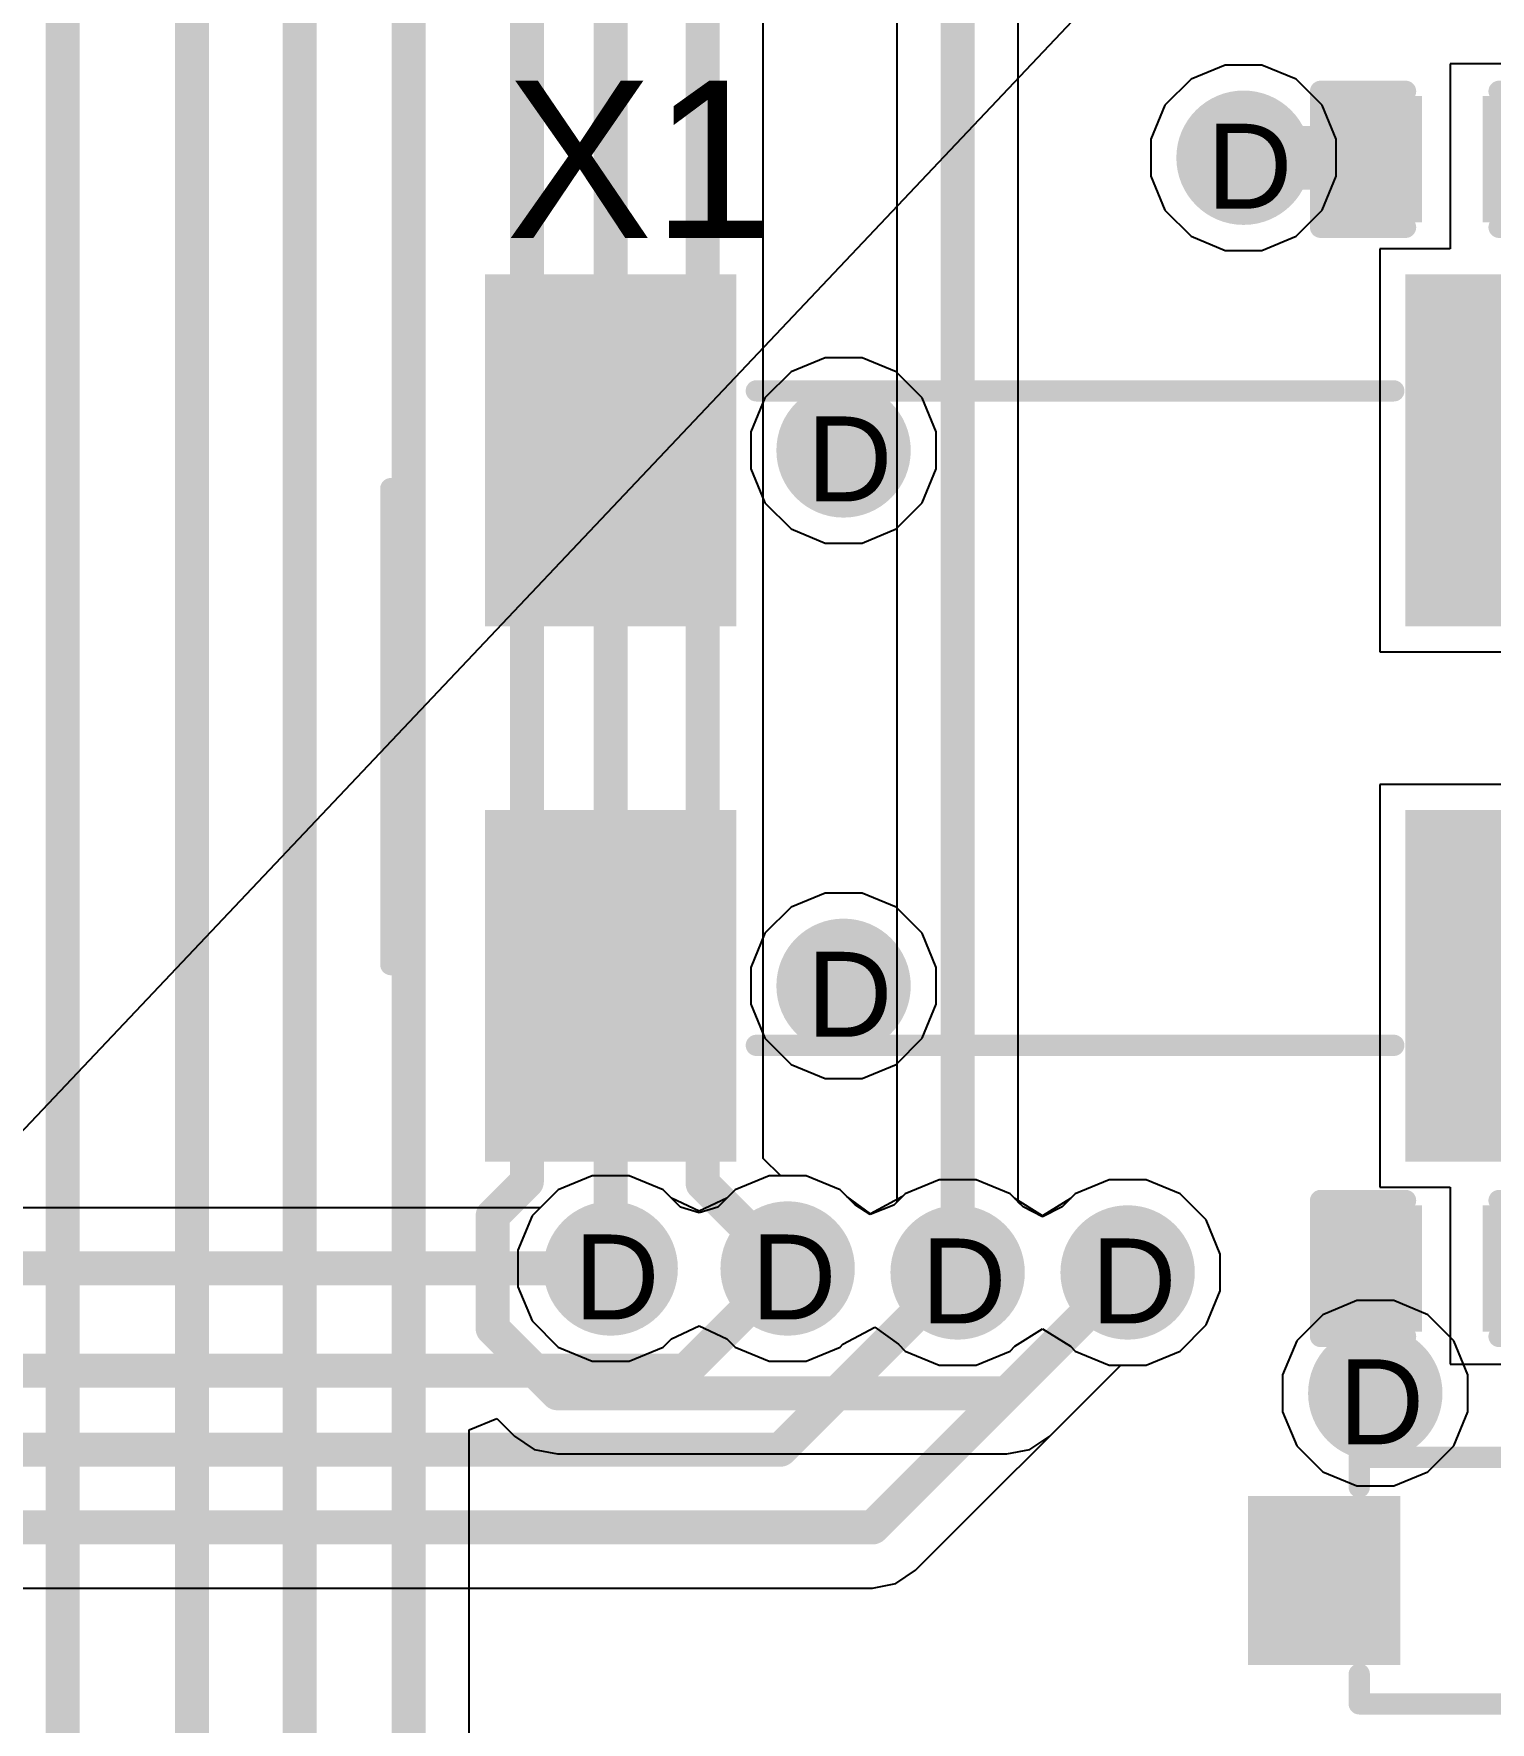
# Model space of a CAD drawing. Header units: inches. Extents: x 0 to 5032, y 0 to 5323.
# Drawn here: x 73.09 to 81.8, y 76.54 to 86.63 of the extents above; entities that cross this region are included whole.
import ezdxf

# ---------------------------------------------------------------- set-up
doc = ezdxf.new("R2010")
doc.units = ezdxf.units.IN
for name, color, linetype in [('Bottom Layer', 5, 'Continuous'), ('Bottom Solder', 6, 'Continuous'), ('Drill Drawing', 1, 'Continuous'), ('Layer 1', 16, 'Continuous'), ('Layer 2', 76, 'Continuous'), ('Top Layer', 1, 'Continuous'), ('Top Overlay', 2, 'Continuous'), ('Top Paste', 8, 'Continuous'), ('Top Solder', 216, 'Continuous'), ('Via Holes', 16, 'Continuous')]:
    doc.layers.add(name, color=color, linetype=linetype)
doc.styles.add('Arial', font='', dxfattribs={"height": 0.2})
doc.styles.get('Arial').set_extended_font_data('Arial')

# ---------------------------------------------------------------- blocks, each defined once
blk = doc.blocks.new('C___0402_347')
at = {"layer": 'Top Layer'}
for points in [[(-0.6985, -0.3175), (-0.6985, 0.3175), (-0.2412999999999999, 0.3175), (-0.2413, -0.3175)], [(0.2412999999999999, -0.3175), (0.2413, 0.3175), (0.6985, 0.3175), (0.6985, -0.3175)]]:
    blk.add_hatch(color=1, dxfattribs=at).paths.add_polyline_path(points)
at = {"layer": 'Top Paste'}
for points in [[(-0.6985, -0.3175), (-0.6985, 0.3175), (-0.2412999999999999, 0.3175), (-0.2413, -0.3175)], [(0.2412999999999999, -0.3175), (0.2413, 0.3175), (0.6985, 0.3175), (0.6985, -0.3175)]]:
    blk.add_hatch(color=8, dxfattribs=at).paths.add_polyline_path(points)
at = {"layer": 'Top Solder'}
for points in [[(-0.7584998799999999, -0.37749988), (-0.7584998799999999, 0.37749988), (-0.18130012, 0.37749988), (-0.18130012, -0.37749988)], [(0.18130012, -0.37749988), (0.18130012, 0.37749988), (0.7584998799999999, 0.37749988), (0.7584998799999999, -0.37749988)]]:
    blk.add_hatch(color=216, dxfattribs=at).paths.add_polyline_path(points)
at = {"layer": 'Top Overlay'}
for points in [[(-0.7874, -0.4064, 0.127, 0.127, 0), (-0.7874, 0.4064, 0.127, 0.127, 0)], [(-0.7874, 0.4064, 0.127, 0.127, 0), (-0.2794, 0.4064, 0.127, 0.127, 0)], [(0.2794, 0.4064, 0.127, 0.127, 0), (0.7874, 0.4064, 0.127, 0.127, 0)], [(0.7874, -0.4064, 0.127, 0.127, 0), (0.7874, 0.4064, 0.127, 0.127, 0)], [(-0.7874, -0.4064, 0.127, 0.127, 0), (-0.2794, -0.4064, 0.127, 0.127, 0)], [(0.2794, -0.4064, 0.127, 0.127, 0), (0.7874, -0.4064, 0.127, 0.127, 0)]]:
    blk.add_lwpolyline(points, format="xyseb", dxfattribs=at)
for points in [[(-0.8191499999999999, 0.4064, 0.0635, 0.0635, 1), (-0.7556499999999999, 0.4064, 0.0635, 0.0635, 1)], [(-0.8191499999999999, 0.4064, 0.0635, 0.0635, 1), (-0.7556499999999999, 0.4064, 0.0635, 0.0635, 1)], [(-0.31115, 0.4064, 0.0635, 0.0635, 1), (-0.24765, 0.4064, 0.0635, 0.0635, 1)], [(0.24765, 0.4064, 0.0635, 0.0635, 1), (0.31115, 0.4064, 0.0635, 0.0635, 1)], [(0.7556499999999999, 0.4064, 0.0635, 0.0635, 1), (0.8191499999999999, 0.4064, 0.0635, 0.0635, 1)], [(0.7556499999999999, 0.4064, 0.0635, 0.0635, 1), (0.8191499999999999, 0.4064, 0.0635, 0.0635, 1)], [(-0.8191499999999999, -0.4064, 0.0635, 0.0635, 1), (-0.7556499999999999, -0.4064, 0.0635, 0.0635, 1)], [(-0.8191499999999999, -0.4064, 0.0635, 0.0635, 1), (-0.7556499999999999, -0.4064, 0.0635, 0.0635, 1)], [(-0.31115, -0.4064, 0.0635, 0.0635, 1), (-0.24765, -0.4064, 0.0635, 0.0635, 1)], [(0.24765, -0.4064, 0.0635, 0.0635, 1), (0.31115, -0.4064, 0.0635, 0.0635, 1)], [(0.7556499999999999, -0.4064, 0.0635, 0.0635, 1), (0.8191499999999999, -0.4064, 0.0635, 0.0635, 1)], [(0.7556499999999999, -0.4064, 0.0635, 0.0635, 1), (0.8191499999999999, -0.4064, 0.0635, 0.0635, 1)]]:
    blk.add_lwpolyline(points, format="xyseb", close=True, dxfattribs=at)
blk = doc.blocks.new('C___0402_348')
at = {"layer": 'Top Layer'}
for points in [[(-0.6985, -0.3175), (-0.6985, 0.3175), (-0.2412999999999999, 0.3175), (-0.2413, -0.3175)], [(0.2412999999999999, -0.3175), (0.2413, 0.3175), (0.6985, 0.3175), (0.6985, -0.3175)]]:
    blk.add_hatch(color=1, dxfattribs=at).paths.add_polyline_path(points)
at = {"layer": 'Top Paste'}
for points in [[(-0.6985, -0.3175), (-0.6985, 0.3175), (-0.2412999999999999, 0.3175), (-0.2413, -0.3175)], [(0.2412999999999999, -0.3175), (0.2413, 0.3175), (0.6985, 0.3175), (0.6985, -0.3175)]]:
    blk.add_hatch(color=8, dxfattribs=at).paths.add_polyline_path(points)
at = {"layer": 'Top Solder'}
for points in [[(-0.7584998799999999, -0.37749988), (-0.7584998799999999, 0.37749988), (-0.18130012, 0.37749988), (-0.18130012, -0.37749988)], [(0.18130012, -0.37749988), (0.18130012, 0.37749988), (0.7584998799999999, 0.37749988), (0.7584998799999999, -0.37749988)]]:
    blk.add_hatch(color=216, dxfattribs=at).paths.add_polyline_path(points)
at = {"layer": 'Top Overlay'}
for points in [[(-0.7874, 0.4064, 0.127, 0.127, 0), (-0.7874, -0.4064, 0.127, 0.127, 0)], [(-0.2794, 0.4064, 0.127, 0.127, 0), (-0.7874, 0.4064, 0.127, 0.127, 0)], [(0.7874, 0.4064, 0.127, 0.127, 0), (0.2794, 0.4064, 0.127, 0.127, 0)], [(0.7874, 0.4064, 0.127, 0.127, 0), (0.7874, -0.4064, 0.127, 0.127, 0)], [(-0.2794, -0.4064, 0.127, 0.127, 0), (-0.7874, -0.4064, 0.127, 0.127, 0)], [(0.7874, -0.4064, 0.127, 0.127, 0), (0.2794, -0.4064, 0.127, 0.127, 0)]]:
    blk.add_lwpolyline(points, format="xyseb", dxfattribs=at)
for points in [[(-0.8191499999999999, 0.4064, 0.0635, 0.0635, 1), (-0.7556499999999999, 0.4064, 0.0635, 0.0635, 1)], [(-0.8191499999999999, 0.4064, 0.0635, 0.0635, 1), (-0.7556499999999999, 0.4064, 0.0635, 0.0635, 1)], [(-0.31115, 0.4064, 0.0635, 0.0635, 1), (-0.24765, 0.4064, 0.0635, 0.0635, 1)], [(0.24765, 0.4064, 0.0635, 0.0635, 1), (0.31115, 0.4064, 0.0635, 0.0635, 1)], [(0.7556499999999999, 0.4064, 0.0635, 0.0635, 1), (0.8191499999999999, 0.4064, 0.0635, 0.0635, 1)], [(0.7556499999999999, 0.4064, 0.0635, 0.0635, 1), (0.8191499999999999, 0.4064, 0.0635, 0.0635, 1)], [(-0.8191499999999999, -0.4064, 0.0635, 0.0635, 1), (-0.7556499999999999, -0.4064, 0.0635, 0.0635, 1)], [(-0.8191499999999999, -0.4064, 0.0635, 0.0635, 1), (-0.7556499999999999, -0.4064, 0.0635, 0.0635, 1)], [(-0.31115, -0.4064, 0.0635, 0.0635, 1), (-0.24765, -0.4064, 0.0635, 0.0635, 1)], [(0.24765, -0.4064, 0.0635, 0.0635, 1), (0.31115, -0.4064, 0.0635, 0.0635, 1)], [(0.7556499999999999, -0.4064, 0.0635, 0.0635, 1), (0.8191499999999999, -0.4064, 0.0635, 0.0635, 1)], [(0.7556499999999999, -0.4064, 0.0635, 0.0635, 1), (0.8191499999999999, -0.4064, 0.0635, 0.0635, 1)]]:
    blk.add_lwpolyline(points, format="xyseb", close=True, dxfattribs=at)
blk = doc.blocks.new('MC_306_351')
at = {"layer": 'Top Layer'}
for points in [[(-3.39999955, 2.54999871), (-2.09999961, 2.54999871), (-2.09999961, 0.64999997), (-3.39999955, 0.64999997)], [(2.09999961, 2.54999871), (3.39999955, 2.54999871), (3.39999955, 0.64999997), (2.09999961, 0.64999997)], [(-3.39999955, -0.64999997), (-2.09999961, -0.64999997), (-2.09999961, -2.54999871), (-3.39999955, -2.54999871)], [(2.09999961, -0.64999997), (3.39999955, -0.64999997), (3.39999955, -2.54999871), (2.09999961, -2.54999871)]]:
    blk.add_hatch(color=1, dxfattribs=at).paths.add_polyline_path(points)
at = {"layer": 'Top Paste'}
for points in [[(-3.39999955, 2.54999871), (-2.09999961, 2.54999871), (-2.09999961, 0.64999997), (-3.39999955, 0.64999997)], [(2.09999961, 2.54999871), (3.39999955, 2.54999871), (3.39999955, 0.64999997), (2.09999961, 0.64999997)], [(-3.39999955, -0.64999997), (-2.09999961, -0.64999997), (-2.09999961, -2.54999871), (-3.39999955, -2.54999871)], [(2.09999961, -0.64999997), (3.39999955, -0.64999997), (3.39999955, -2.54999871), (2.09999961, -2.54999871)]]:
    blk.add_hatch(color=8, dxfattribs=at).paths.add_polyline_path(points)
at = {"layer": 'Top Solder'}
for points in [[(-3.501599549999999, 2.65159871), (-1.99839961, 2.65159871), (-1.99839961, 0.54839997), (-3.501599549999999, 0.54839997)], [(1.99839961, 2.65159871), (3.501599549999999, 2.65159871), (3.501599549999999, 0.54839997), (1.99839961, 0.54839997)], [(-3.501599549999999, -0.54839997), (-1.99839961, -0.54839997), (-1.99839961, -2.65159871), (-3.501599549999999, -2.65159871)], [(1.99839961, -0.54839997), (3.501599549999999, -0.54839997), (3.501599549999999, -2.65159871), (1.99839961, -2.65159871)]]:
    blk.add_hatch(color=216, dxfattribs=at).paths.add_polyline_path(points)
at = {"layer": 'Top Overlay'}
for points in [[(1.8796, 1.9558, 0.127, 0.127, 0), (-1.9304, 1.9558, 0.127, 0.127, 0)], [(-4.064, 1.4732, 0.127, 0.127, 0), (-4.064, -1.3716, 0.127, 0.127, 0)], [(4.064, 1.4732, 0.127, 0.127, 0), (4.064, -1.3716, 0.127, 0.127, 0)], [(-3.759199999999999, -1.7018, 0.254, 0.254, 0), (-3.759199999999999, -1.9558, 0.254, 0.254, 0)], [(-3.6322, -1.8288, 0.254, 0.254, 0), (-3.759199999999999, -1.7018, 0.254, 0.254, 0)], [(-3.6322, -1.8288, 0.254, 0.254, 0), (-3.759199999999999, -1.9558, 0.254, 0.254, 0)], [(1.8796, -1.9558, 0.127, 0.127, 0), (-1.9304, -1.9558, 0.127, 0.127, 0)]]:
    blk.add_lwpolyline(points, format="xyseb", dxfattribs=at)
for points in [[(-1.96215, 1.9558, 0.0635, 0.0635, 1), (-1.89865, 1.9558, 0.0635, 0.0635, 1)], [(1.84785, 1.9558, 0.0635, 0.0635, 1), (1.91135, 1.9558, 0.0635, 0.0635, 1)], [(-4.09575, 1.4732, 0.0635, 0.0635, 1), (-4.032249999999999, 1.4732, 0.0635, 0.0635, 1)], [(4.032249999999999, 1.4732, 0.0635, 0.0635, 1), (4.09575, 1.4732, 0.0635, 0.0635, 1)], [(-4.09575, -1.3716, 0.0635, 0.0635, 1), (-4.032249999999999, -1.3716, 0.0635, 0.0635, 1)], [(4.032249999999999, -1.3716, 0.0635, 0.0635, 1), (4.09575, -1.3716, 0.0635, 0.0635, 1)], [(-3.8227, -1.7018, 0.127, 0.127, 1), (-3.6957, -1.7018, 0.127, 0.127, 1)], [(-3.8227, -1.7018, 0.127, 0.127, 1), (-3.6957, -1.7018, 0.127, 0.127, 1)], [(-3.6957, -1.8288, 0.127, 0.127, 1), (-3.5687, -1.8288, 0.127, 0.127, 1)], [(-3.6957, -1.8288, 0.127, 0.127, 1), (-3.5687, -1.8288, 0.127, 0.127, 1)], [(-3.8227, -1.9558, 0.127, 0.127, 1), (-3.6957, -1.9558, 0.127, 0.127, 1)], [(-3.8227, -1.9558, 0.127, 0.127, 1), (-3.6957, -1.9558, 0.127, 0.127, 1)], [(-1.96215, -1.9558, 0.0635, 0.0635, 1), (-1.89865, -1.9558, 0.0635, 0.0635, 1)], [(1.84785, -1.9558, 0.0635, 0.0635, 1), (1.91135, -1.9558, 0.0635, 0.0635, 1)]]:
    blk.add_lwpolyline(points, format="xyseb", close=True, dxfattribs=at)
blk = doc.blocks.new('SOD_323_356')
at = {"layer": 'Top Layer'}
for points in [[(-0.74999977, -0.4500003699999999), (-1.55000071, -0.4500003700000001), (-1.55000071, 0.4500003699999999), (-0.74999977, 0.4500003700000001)], [(1.55000071, -0.4500003699999999), (0.74999977, -0.4500003700000001), (0.74999977, 0.4500003699999999), (1.55000071, 0.4500003700000001)]]:
    blk.add_hatch(color=1, dxfattribs=at).paths.add_polyline_path(points)
at = {"layer": 'Top Overlay'}
for points in [[(-2.00659238, 0.4829175), (-0.91439238, 0.4829175), (-0.91439238, 0.7877175), (-2.00659238, 0.7877175)], [(-2.00659238, -0.5076824999999999), (-1.57479238, -0.5076824999999999), (-1.57479238, 0.5083175), (-2.00659238, 0.5083175)], [(-2.00659238, -0.7870825), (-0.91439238, -0.7870825), (-0.91439238, -0.4822825), (-2.00659238, -0.4822825)]]:
    blk.add_hatch(color=2, dxfattribs=at).paths.add_polyline_path(points)
at = {"layer": 'Top Paste'}
for points in [[(-0.74999977, -0.4500003699999999), (-1.55000071, -0.4500003700000001), (-1.55000071, 0.4500003699999999), (-0.74999977, 0.4500003700000001)], [(1.55000071, -0.4500003699999999), (0.74999977, -0.4500003700000001), (0.74999977, 0.4500003699999999), (1.55000071, 0.4500003700000001)]]:
    blk.add_hatch(color=8, dxfattribs=at).paths.add_polyline_path(points)
at = {"layer": 'Top Solder'}
for points in [[(-0.69499861, -0.5050015299999998), (-1.60500187, -0.50500153), (-1.60500187, 0.5050015299999998), (-0.69499861, 0.50500153)], [(1.60500187, -0.5050015299999998), (0.69499861, -0.50500153), (0.69499861, 0.5050015299999998), (1.60500187, 0.50500153)]]:
    blk.add_hatch(color=216, dxfattribs=at).paths.add_polyline_path(points)
at = {"layer": 'Top Overlay'}
for points in [[(0.9397999999999999, 0.7366, 0.127, 0.127, 0), (-0.9143999999999999, 0.7366, 0.127, 0.127, 0)], [(0.9397999999999999, 0.7366, 0.127, 0.127, 0), (0.9397999999999999, 0.5588, 0.127, 0.127, 0)], [(0.9397999999999999, -0.5588, 0.127, 0.127, 0), (0.9397999999999999, -0.7366, 0.127, 0.127, 0)], [(0.9397999999999999, -0.7366, 0.127, 0.127, 0), (-0.9143999999999999, -0.7366, 0.127, 0.127, 0)]]:
    blk.add_lwpolyline(points, format="xyseb", dxfattribs=at)
for points in [[(-0.9461499999999999, 0.7366, 0.0635, 0.0635, 1), (-0.88265, 0.7366, 0.0635, 0.0635, 1)], [(0.9080499999999999, 0.7366, 0.0635, 0.0635, 1), (0.9715499999999999, 0.7366, 0.0635, 0.0635, 1)], [(0.9080499999999999, 0.7366, 0.0635, 0.0635, 1), (0.9715499999999999, 0.7366, 0.0635, 0.0635, 1)], [(0.9080499999999999, 0.5588, 0.0635, 0.0635, 1), (0.9715499999999999, 0.5588, 0.0635, 0.0635, 1)], [(0.9080499999999999, -0.5588, 0.0635, 0.0635, 1), (0.9715499999999999, -0.5588, 0.0635, 0.0635, 1)], [(-0.9461499999999999, -0.7366, 0.0635, 0.0635, 1), (-0.88265, -0.7366, 0.0635, 0.0635, 1)], [(0.9080499999999999, -0.7366, 0.0635, 0.0635, 1), (0.9715499999999999, -0.7366, 0.0635, 0.0635, 1)], [(0.9080499999999999, -0.7366, 0.0635, 0.0635, 1), (0.9715499999999999, -0.7366, 0.0635, 0.0635, 1)]]:
    blk.add_lwpolyline(points, format="xyseb", close=True, dxfattribs=at)

msp = doc.modelspace()

# ---------------------------------------------------------------- hatches: boundary and pattern name
at = {"layer": 'Bottom Layer'}
h = msp.add_hatch(color=5, dxfattribs=at)
edge = h.paths.add_edge_path()
edge.add_arc((80.32176468, 85.88799434), 0.2999994, 0, 360)
h = msp.add_hatch(color=5, dxfattribs=at)
edge = h.paths.add_edge_path()
edge.add_arc((77.93138338, 84.13859474), 0.2999994, 0, 360)
h = msp.add_hatch(color=5, dxfattribs=at)
edge = h.paths.add_edge_path()
edge.add_arc((77.93138338, 80.93859606), 0.2999994, 0, 360)
h = msp.add_hatch(color=5, dxfattribs=at)
edge = h.paths.add_edge_path()
edge.add_arc((76.53947862, 79.24909474), 0.2999994, 0, 360)
h = msp.add_hatch(color=5, dxfattribs=at)
edge = h.paths.add_edge_path()
edge.add_arc((77.59702539999999, 79.24909474), 0.2999994, 0, 360)
h = msp.add_hatch(color=5, dxfattribs=at)
edge = h.paths.add_edge_path()
edge.add_arc((78.6130254, 79.22542447999999), 0.2999994, 0, 360)
h = msp.add_hatch(color=5, dxfattribs=at)
edge = h.paths.add_edge_path()
edge.add_arc((79.62902539999999, 79.22542447999999), 0.2999994, 0, 360)
h = msp.add_hatch(color=5, dxfattribs=at)
edge = h.paths.add_edge_path()
edge.add_arc((81.10916467999999, 78.50318309999999), 0.2999994, 0, 360)
at = {"layer": 'Bottom Solder'}
h = msp.add_hatch(color=6, dxfattribs=at)
edge = h.paths.add_edge_path()
edge.add_arc((80.32176468, 85.88799434), 0.4015993999999999, 0, 360)
h = msp.add_hatch(color=6, dxfattribs=at)
edge = h.paths.add_edge_path()
edge.add_arc((77.93138338, 84.13859474), 0.4015993999999999, 0, 360)
h = msp.add_hatch(color=6, dxfattribs=at)
edge = h.paths.add_edge_path()
edge.add_arc((77.93138338, 80.93859606), 0.4015993999999999, 0, 360)
h = msp.add_hatch(color=6, dxfattribs=at)
edge = h.paths.add_edge_path()
edge.add_arc((76.53947862, 79.24909474), 0.4015993999999999, 0, 360)
h = msp.add_hatch(color=6, dxfattribs=at)
edge = h.paths.add_edge_path()
edge.add_arc((77.59702539999999, 79.24909474), 0.4015993999999999, 0, 360)
h = msp.add_hatch(color=6, dxfattribs=at)
edge = h.paths.add_edge_path()
edge.add_arc((78.6130254, 79.22542447999999), 0.4015993999999999, 0, 360)
h = msp.add_hatch(color=6, dxfattribs=at)
edge = h.paths.add_edge_path()
edge.add_arc((79.62902539999999, 79.22542447999999), 0.4015993999999999, 0, 360)
h = msp.add_hatch(color=6, dxfattribs=at)
edge = h.paths.add_edge_path()
edge.add_arc((81.10916467999999, 78.50318309999999), 0.4015993999999999, 0, 360)
at = {"layer": 'Layer 1'}
h = msp.add_hatch(color=16, dxfattribs=at)
edge = h.paths.add_edge_path()
edge.add_arc((80.32176468, 85.88799434), 0.2999994, 0, 360)
h = msp.add_hatch(color=16, dxfattribs=at)
edge = h.paths.add_edge_path()
edge.add_arc((77.93138338, 84.13859474), 0.2999994, 0, 360)
h = msp.add_hatch(color=16, dxfattribs=at)
edge = h.paths.add_edge_path()
edge.add_arc((77.93138338, 80.93859606), 0.2999994, 0, 360)
h = msp.add_hatch(color=16, dxfattribs=at)
edge = h.paths.add_edge_path()
edge.add_arc((76.53947862, 79.24909474), 0.2999994, 0, 360)
h = msp.add_hatch(color=16, dxfattribs=at)
edge = h.paths.add_edge_path()
edge.add_arc((77.59702539999999, 79.24909474), 0.2999994, 0, 360)
h = msp.add_hatch(color=16, dxfattribs=at)
edge = h.paths.add_edge_path()
edge.add_arc((78.6130254, 79.22542447999999), 0.2999994, 0, 360)
h = msp.add_hatch(color=16, dxfattribs=at)
edge = h.paths.add_edge_path()
edge.add_arc((79.62902539999999, 79.22542447999999), 0.2999994, 0, 360)
h = msp.add_hatch(color=16, dxfattribs=at)
edge = h.paths.add_edge_path()
edge.add_arc((81.10916467999999, 78.50318309999999), 0.2999994, 0, 360)
at = {"layer": 'Layer 2'}
h = msp.add_hatch(color=76, dxfattribs=at)
edge = h.paths.add_edge_path()
edge.add_arc((80.32176468, 85.88799434), 0.2999994, 0, 360)
h = msp.add_hatch(color=76, dxfattribs=at)
edge = h.paths.add_edge_path()
edge.add_arc((77.93138338, 84.13859474), 0.2999994, 0, 360)
h = msp.add_hatch(color=76, dxfattribs=at)
edge = h.paths.add_edge_path()
edge.add_arc((77.93138338, 80.93859606), 0.2999994, 0, 360)
h = msp.add_hatch(color=76, dxfattribs=at)
edge = h.paths.add_edge_path()
edge.add_arc((76.53947862, 79.24909474), 0.2999994, 0, 360)
h = msp.add_hatch(color=76, dxfattribs=at)
edge = h.paths.add_edge_path()
edge.add_arc((77.59702539999999, 79.24909474), 0.2999994, 0, 360)
h = msp.add_hatch(color=76, dxfattribs=at)
edge = h.paths.add_edge_path()
edge.add_arc((78.6130254, 79.22542447999999), 0.2999994, 0, 360)
h = msp.add_hatch(color=76, dxfattribs=at)
edge = h.paths.add_edge_path()
edge.add_arc((79.62902539999999, 79.22542447999999), 0.2999994, 0, 360)
h = msp.add_hatch(color=76, dxfattribs=at)
edge = h.paths.add_edge_path()
edge.add_arc((81.10916467999999, 78.50318309999999), 0.2999994, 0, 360)
at = {"layer": 'Top Layer'}
h = msp.add_hatch(color=1, dxfattribs=at)
edge = h.paths.add_edge_path()
edge.add_arc((80.32176468, 85.88799434), 0.2999994, 0, 360)
h = msp.add_hatch(color=1, dxfattribs=at)
edge = h.paths.add_edge_path()
edge.add_arc((77.93138338, 84.13859474), 0.2999994, 0, 360)
h = msp.add_hatch(color=1, dxfattribs=at)
edge = h.paths.add_edge_path()
edge.add_arc((77.93138338, 80.93859606), 0.2999994, 0, 360)
h = msp.add_hatch(color=1, dxfattribs=at)
edge = h.paths.add_edge_path()
edge.add_arc((76.53947862, 79.24909474), 0.2999994, 0, 360)
h = msp.add_hatch(color=1, dxfattribs=at)
edge = h.paths.add_edge_path()
edge.add_arc((77.59702539999999, 79.24909474), 0.2999994, 0, 360)
h = msp.add_hatch(color=1, dxfattribs=at)
edge = h.paths.add_edge_path()
edge.add_arc((78.6130254, 79.22542447999999), 0.2999994, 0, 360)
h = msp.add_hatch(color=1, dxfattribs=at)
edge = h.paths.add_edge_path()
edge.add_arc((79.62902539999999, 79.22542447999999), 0.2999994, 0, 360)
h = msp.add_hatch(color=1, dxfattribs=at)
edge = h.paths.add_edge_path()
edge.add_arc((81.10916467999999, 78.50318309999999), 0.2999994, 0, 360)
at = {"layer": 'Top Solder'}
h = msp.add_hatch(color=216, dxfattribs=at)
edge = h.paths.add_edge_path()
edge.add_arc((80.32176468, 85.88799434), 0.4015993999999999, 0, 360)
h = msp.add_hatch(color=216, dxfattribs=at)
edge = h.paths.add_edge_path()
edge.add_arc((77.93138338, 84.13859474), 0.4015993999999999, 0, 360)
h = msp.add_hatch(color=216, dxfattribs=at)
edge = h.paths.add_edge_path()
edge.add_arc((77.93138338, 80.93859606), 0.4015993999999999, 0, 360)
h = msp.add_hatch(color=216, dxfattribs=at)
edge = h.paths.add_edge_path()
edge.add_arc((76.53947862, 79.24909474), 0.4015993999999999, 0, 360)
h = msp.add_hatch(color=216, dxfattribs=at)
edge = h.paths.add_edge_path()
edge.add_arc((77.59702539999999, 79.24909474), 0.4015993999999999, 0, 360)
h = msp.add_hatch(color=216, dxfattribs=at)
edge = h.paths.add_edge_path()
edge.add_arc((78.6130254, 79.22542447999999), 0.4015993999999999, 0, 360)
h = msp.add_hatch(color=216, dxfattribs=at)
edge = h.paths.add_edge_path()
edge.add_arc((79.62902539999999, 79.22542447999999), 0.4015993999999999, 0, 360)
h = msp.add_hatch(color=216, dxfattribs=at)
edge = h.paths.add_edge_path()
edge.add_arc((81.10916467999999, 78.50318309999999), 0.4015993999999999, 0, 360)
at = {"layer": 'Via Holes'}
h = msp.add_hatch(color=7, dxfattribs=at)
edge = h.paths.add_edge_path()
edge.add_arc((80.32176468, 85.88799434), 0.1499997, 0, 360)
h = msp.add_hatch(color=7, dxfattribs=at)
edge = h.paths.add_edge_path()
edge.add_arc((77.93138338, 84.13859474), 0.1499997, 0, 360)
h = msp.add_hatch(color=7, dxfattribs=at)
edge = h.paths.add_edge_path()
edge.add_arc((77.93138338, 80.93859606), 0.1499997, 0, 360)
h = msp.add_hatch(color=7, dxfattribs=at)
edge = h.paths.add_edge_path()
edge.add_arc((76.53947862, 79.24909474), 0.1499997, 0, 360)
h = msp.add_hatch(color=7, dxfattribs=at)
edge = h.paths.add_edge_path()
edge.add_arc((77.59702539999999, 79.24909474), 0.1499997, 0, 360)
h = msp.add_hatch(color=7, dxfattribs=at)
edge = h.paths.add_edge_path()
edge.add_arc((78.6130254, 79.22542447999999), 0.1499997, 0, 360)
h = msp.add_hatch(color=7, dxfattribs=at)
edge = h.paths.add_edge_path()
edge.add_arc((79.62902539999999, 79.22542447999999), 0.1499997, 0, 360)
h = msp.add_hatch(color=7, dxfattribs=at)
edge = h.paths.add_edge_path()
edge.add_arc((81.10916467999999, 78.50318309999999), 0.1499997, 0, 360)

# ---------------------------------------------------------------- linework, layer by layer
at = {"layer": 'Bottom Layer'}
for p, q in [((77.45159262, 79.90727731999999), (77.45159262, 92.34177874)), ((78.25045818, 91.42407166), (78.25045818, 79.64633042)), ((78.97559262, 79.64633042), (78.97559262, 91.27390178)), ((77.55577579999999, 79.80309414), (77.45159262, 79.90727731999999)), ((77.7072233, 79.80309414), (77.55577579999999, 79.80309414)), ((77.91083986, 79.71875344), (77.7072233, 79.80309414)), ((79.5188275, 79.77942388), (79.31521093999999, 79.69508318)), ((79.7392233, 79.77942388), (79.5188275, 79.77942388)), ((79.94283985999999, 79.69508318), (79.7392233, 79.77942388)), ((78.00070506, 79.62888824), (77.91083986, 79.71875344)), ((78.0906744, 79.57235292), (78.00070506, 79.62888824)), ((78.23216002, 79.62803226), (78.0906744, 79.57235292)), ((78.25045818, 79.64633042), (78.23216002, 79.62803226)), ((79.0048712, 79.61705184), (78.97559262, 79.64633042)), ((79.31521093999999, 79.69508318), (79.23717959999999, 79.61705184)), ((80.0986841, 79.53923893999999), (79.94283985999999, 79.69508318)), ((79.1210254, 79.55855056), (79.0048712, 79.61705184)), ((79.23717959999999, 79.61705184), (79.1210254, 79.55855056)), ((80.1830248, 79.33562238), (80.0986841, 79.53923893999999)), ((80.1830248, 79.11522658), (80.1830248, 79.33562238)), ((80.0986841, 78.91161002), (80.1830248, 79.11522658)), ((79.94283985999999, 78.75576577999999), (80.0986841, 78.91161002)), ((79.7392233, 78.67142507999999), (79.94283985999999, 78.75576577999999)), ((79.16315891999999, 78.24680819999999), (79.58777325999999, 78.67142507999999)), ((79.58777325999999, 78.67142507999999), (79.7392233, 78.67142507999999)), ((75.69434442, 78.28529936), (75.85861129999999, 78.35334087999999)), ((75.85861129999999, 78.35334087999999), (75.96513636, 78.24681582)), ((75.69434442, 71.7100293), (75.69434442, 78.28529936)), ((75.96513636, 78.24681582), (75.96514144, 78.24680819999999)), ((75.96514144, 78.24680819999999), (76.08276884, 78.16821551999999)), ((79.04553152, 78.16821551999999), (79.16315891999999, 78.24680819999999)), ((76.08276884, 78.16821551999999), (76.22151634, 78.14061334)), ((76.22151634, 78.14061334), (76.22152904, 78.14061588)), ((76.22152904, 78.14061588), (78.90677131999999, 78.14061588)), ((78.90677131999999, 78.14061588), (78.90678401999999, 78.14061334)), ((78.90678401999999, 78.14061334), (79.04553152, 78.16821551999999))]:
    msp.add_line(p, q, dxfattribs=at)
for points in [[(73.26503, 70.74993216, 0.2032, 0.2032, 0), (73.26503, 94.23229312, 0.2032, 0.2032, 0)], [(76.03862871999999, 79.76878128, 0.2032, 0.2032, 0), (76.03862871999999, 93.32250576, 0.2032, 0.2032, 0)], [(76.53947862, 79.24909474, 0.2032, 0.2032, 0), (76.53947862, 92.89987769999999, 0.2032, 0.2032, 0)], [(77.0890254, 79.75709474, 0.2032, 0.2032, 0), (77.0890254, 92.49196131999999, 0.2032, 0.2032, 0)], [(78.6130254, 79.22542447999999, 0.2032, 0.2032, 0), (78.6130254, 91.42408436, 0.2032, 0.2032, 0)], [(74.68121208, 71.39545792, 0.2032, 0.2032, 0), (74.68121208, 88.02658544, 0.2032, 0.2032, 0)], [(75.33177719999999, 71.55984672, 0.2032, 0.2032, 0), (75.33177719999999, 88.0457472, 0.2032, 0.2032, 0)], [(74.03637719999999, 71.13546352, 0.2032, 0.2032, 0), (74.03637719999999, 87.3853472, 0.2032, 0.2032, 0)], [(75.8338844, 79.56403696, 0.2032, 0.2032, 0), (76.03862871999999, 79.76878128, 0.2032, 0.2032, 0)], [(77.0890254, 79.75709474, 0.2032, 0.2032, 0), (77.59702539999999, 79.24909474, 0.2032, 0.2032, 0)], [(75.8338844, 78.89081503999999, 0.2032, 0.2032, 0), (75.8338844, 79.56403696, 0.2032, 0.2032, 0)], [(78.90678401999999, 78.50318309999999, 0.2032, 0.2032, 0), (79.62902539999999, 79.22542447999999, 0.2032, 0.2032, 0)], [(75.8338844, 78.89081503999999, 0.2032, 0.2032, 0), (76.22151634, 78.50318309999999, 0.2032, 0.2032, 0)], [(76.22151634, 78.50318309999999, 0.2032, 0.2032, 0), (78.90678401999999, 78.50318309999999, 0.2032, 0.2032, 0)]]:
    msp.add_lwpolyline(points, format="xyseb", dxfattribs=at)
for points in [[(75.98782872, 79.76878128, 0.1016, 0.1016, 1), (76.08942871999999, 79.76878128, 0.1016, 0.1016, 1)], [(75.98782872, 79.76878128, 0.1016, 0.1016, 1), (76.08942871999999, 79.76878128, 0.1016, 0.1016, 1)], [(77.0382254, 79.75709474, 0.1016, 0.1016, 1), (77.13982539999999, 79.75709474, 0.1016, 0.1016, 1)], [(77.0382254, 79.75709474, 0.1016, 0.1016, 1), (77.13982539999999, 79.75709474, 0.1016, 0.1016, 1)], [(75.78308439999999, 79.56403696, 0.1016, 0.1016, 1), (75.8846844, 79.56403696, 0.1016, 0.1016, 1)], [(75.78308439999999, 79.56403696, 0.1016, 0.1016, 1), (75.8846844, 79.56403696, 0.1016, 0.1016, 1)], [(76.48867862, 79.24909474, 0.1016, 0.1016, 1), (76.59027861999999, 79.24909474, 0.1016, 0.1016, 1)], [(77.5462254, 79.24909474, 0.1016, 0.1016, 1), (77.6478254, 79.24909474, 0.1016, 0.1016, 1)], [(78.5622254, 79.22542447999999, 0.1016, 0.1016, 1), (78.6638254, 79.22542447999999, 0.1016, 0.1016, 1)], [(79.5782254, 79.22542447999999, 0.1016, 0.1016, 1), (79.6798254, 79.22542447999999, 0.1016, 0.1016, 1)], [(75.78308439999999, 78.89081503999999, 0.1016, 0.1016, 1), (75.8846844, 78.89081503999999, 0.1016, 0.1016, 1)], [(75.78308439999999, 78.89081503999999, 0.1016, 0.1016, 1), (75.8846844, 78.89081503999999, 0.1016, 0.1016, 1)], [(76.17071634, 78.50318309999999, 0.1016, 0.1016, 1), (76.27231633999999, 78.50318309999999, 0.1016, 0.1016, 1)], [(76.17071634, 78.50318309999999, 0.1016, 0.1016, 1), (76.27231633999999, 78.50318309999999, 0.1016, 0.1016, 1)], [(78.85598402, 78.50318309999999, 0.1016, 0.1016, 1), (78.95758402, 78.50318309999999, 0.1016, 0.1016, 1)], [(78.85598402, 78.50318309999999, 0.1016, 0.1016, 1), (78.95758402, 78.50318309999999, 0.1016, 0.1016, 1)]]:
    msp.add_lwpolyline(points, format="xyseb", close=True, dxfattribs=at)
at = {"layer": 'Layer 1'}
for p, q in [((76.42928072, 79.80309414), (76.22566416, 79.71875344)), ((76.64967652, 79.80309414), (76.42928072, 79.80309414)), ((76.85329307999999, 79.71875344), (76.64967652, 79.80309414)), ((77.4868275, 79.80309414), (77.28321093999999, 79.71875344)), ((77.7072233, 79.80309414), (77.4868275, 79.80309414)), ((77.91083986, 79.71875344), (77.7072233, 79.80309414)), ((78.5028275, 79.77942388), (78.29921094, 79.69508318)), ((78.7232233, 79.77942388), (78.5028275, 79.77942388)), ((78.92683986, 79.69508318), (78.7232233, 79.77942388)), ((79.5188275, 79.77942388), (79.31521093999999, 79.69508318)), ((79.7392233, 79.77942388), (79.5188275, 79.77942388)), ((79.94283985999999, 79.69508318), (79.7392233, 79.77942388)), ((76.22566416, 79.71875344), (76.06981991999999, 79.56290919999999)), ((76.90231761999999, 79.6697289), (76.85329307999999, 79.71875344)), ((77.06825074, 79.59096858), (76.90231761999999, 79.6697289)), ((77.2341864, 79.6697289), (77.06825074, 79.59096858)), ((77.28321093999999, 79.71875344), (77.2341864, 79.6697289)), ((77.95092613999999, 79.67866716), (77.91083986, 79.71875344)), ((78.09198758, 79.57646517999999), (77.95092613999999, 79.67866716)), ((78.28279492, 79.67866716), (78.09198758, 79.57646517999999)), ((78.29921094, 79.69508318), (78.28279492, 79.67866716)), ((78.95508973999999, 79.6668333), (78.92683986, 79.69508318)), ((79.1210254, 79.56318859999999), (78.95508973999999, 79.6668333)), ((79.28696106, 79.6668333), (79.1210254, 79.56318859999999)), ((79.31521093999999, 79.69508318), (79.28696106, 79.6668333)), ((80.0986841, 79.53923893999999), (79.94283985999999, 79.69508318)), ((76.06981991999999, 79.56290919999999), (75.98547922, 79.35929263999999)), ((80.1830248, 79.33562238), (80.0986841, 79.53923893999999)), ((75.98547922, 79.35929263999999), (75.98547922, 79.13889684)), ((80.1830248, 79.11522658), (80.1830248, 79.33562238)), ((75.98547922, 79.13889684), (76.06981991999999, 78.93528028)), ((80.0986841, 78.91161002), (80.1830248, 79.11522658)), ((76.06981991999999, 78.93528028), (76.22566416, 78.77943604000001)), ((76.85329307999999, 78.77943604000001), (76.90231761999999, 78.82846058)), ((76.90231761999999, 78.82846058), (77.06825328000001, 78.9072209)), ((77.06825328000001, 78.9072209), (77.2341864, 78.82846058)), ((77.2341864, 78.82846058), (77.28321093999999, 78.77943604000001)), ((77.92725587999999, 78.79585205999999), (78.11806322, 78.89805404)), ((78.11806322, 78.89805404), (78.25912466, 78.79585205999999)), ((78.95508973999999, 78.78401566), (79.1210254, 78.88766036)), ((79.1210254, 78.88766036), (79.28696106, 78.78401566)), ((79.94283985999999, 78.75576577999999), (80.0986841, 78.91161002)), ((76.22566416, 78.77943604000001), (76.42928072, 78.69509534)), ((76.64967652, 78.69509534), (76.85329307999999, 78.77943604000001)), ((77.28321093999999, 78.77943604000001), (77.4868275, 78.69509534)), ((77.7072233, 78.69509534), (77.91083986, 78.77943604000001)), ((77.91083986, 78.77943604000001), (77.92725587999999, 78.79585205999999)), ((78.25912466, 78.79585205999999), (78.29921094, 78.75576577999999)), ((78.29921094, 78.75576577999999), (78.5028275, 78.67142507999999)), ((78.7232233, 78.67142507999999), (78.92683986, 78.75576577999999)), ((78.92683986, 78.75576577999999), (78.95508973999999, 78.78401566)), ((79.28696106, 78.78401566), (79.31521093999999, 78.75576577999999)), ((79.31521093999999, 78.75576577999999), (79.5188275, 78.67142507999999)), ((79.7392233, 78.67142507999999), (79.94283985999999, 78.75576577999999)), ((76.42928072, 78.69509534), (76.64967652, 78.69509534)), ((77.4868275, 78.69509534), (77.7072233, 78.69509534)), ((78.5028275, 78.67142507999999), (78.7232233, 78.67142507999999)), ((79.5188275, 78.67142507999999), (79.7392233, 78.67142507999999))]:
    msp.add_line(p, q, dxfattribs=at)
at = {"layer": 'Layer 2'}
for p, q in [((80.21156678, 86.44199374), (80.00795022, 86.35765304)), ((80.43196257999999, 86.44199374), (80.21156678, 86.44199374)), ((80.63557914, 86.35765304), (80.43196257999999, 86.44199374)), ((80.00795022, 86.35765304), (79.85210598, 86.2018088)), ((80.79142338, 86.2018088), (80.63557914, 86.35765304)), ((79.85210598, 86.2018088), (79.76776527999999, 85.99819224)), ((80.87576408, 85.99819224), (80.79142338, 86.2018088)), ((79.76776527999999, 85.99819224), (79.76776527999999, 85.77779643999999)), ((80.87576408, 85.77779643999999), (80.87576408, 85.99819224)), ((79.76776527999999, 85.77779643999999), (79.85210598, 85.57417988)), ((80.79142338, 85.57417988), (80.87576408, 85.77779643999999)), ((79.85210598, 85.57417988), (80.00795022, 85.41833564)), ((80.63557914, 85.41833564), (80.79142338, 85.57417988)), ((80.00795022, 85.41833564), (80.21156678, 85.33399494)), ((80.43196257999999, 85.33399494), (80.63557914, 85.41833564)), ((80.21156678, 85.33399494), (80.43196257999999, 85.33399494)), ((77.82118548, 84.69259414), (77.61756892, 84.60825344)), ((78.04158127999999, 84.69259414), (77.82118548, 84.69259414)), ((78.24519784, 84.60825344), (78.04158127999999, 84.69259414)), ((77.61756892, 84.60825344), (77.46172468, 84.4524092)), ((78.40104208, 84.4524092), (78.24519784, 84.60825344)), ((77.46172468, 84.4524092), (77.37738397999999, 84.24879263999999)), ((78.48538278, 84.24879263999999), (78.40104208, 84.4524092)), ((77.37738397999999, 84.24879263999999), (77.37738397999999, 84.02839683999998)), ((78.48538278, 84.02839683999998), (78.48538278, 84.24879263999999)), ((77.37738397999999, 84.02839683999998), (77.46172468, 83.82478028)), ((78.40104208, 83.82478028), (78.48538278, 84.02839683999998)), ((77.46172468, 83.82478028), (77.61756892, 83.66893603999999)), ((78.24519784, 83.66893603999999), (78.40104208, 83.82478028)), ((77.61756892, 83.66893603999999), (77.82118548, 83.58459533999999)), ((78.04158127999999, 83.58459533999999), (78.24519784, 83.66893603999999)), ((77.82118548, 83.58459533999999), (78.04158127999999, 83.58459533999999)), ((77.82118548, 81.49259546), (77.61756892, 81.40825475999999)), ((78.04158127999999, 81.49259546), (77.82118548, 81.49259546)), ((78.24519784, 81.40825475999999), (78.04158127999999, 81.49259546)), ((77.61756892, 81.40825475999999), (77.46172468, 81.25241052)), ((78.40104208, 81.25241052), (78.24519784, 81.40825475999999)), ((77.46172468, 81.25241052), (77.37738397999999, 81.04879396)), ((78.48538278, 81.04879396), (78.40104208, 81.25241052)), ((77.37738397999999, 81.04879396), (77.37738397999999, 80.82839815999999)), ((78.48538278, 80.82839815999999), (78.48538278, 81.04879396)), ((77.37738397999999, 80.82839815999999), (77.46172468, 80.62478159999999)), ((78.40104208, 80.62478159999999), (78.48538278, 80.82839815999999)), ((77.46172468, 80.62478159999999), (77.61756892, 80.46893736)), ((78.24519784, 80.46893736), (78.40104208, 80.62478159999999)), ((77.61756892, 80.46893736), (77.82118548, 80.38459666)), ((78.04158127999999, 80.38459666), (78.24519784, 80.46893736)), ((77.82118548, 80.38459666), (78.04158127999999, 80.38459666)), ((76.42928072, 79.80309414), (76.22566416, 79.71875344)), ((76.64967652, 79.80309414), (76.42928072, 79.80309414)), ((76.85329307999999, 79.71875344), (76.64967652, 79.80309414)), ((77.4868275, 79.80309414), (77.28321093999999, 79.71875344)), ((77.7072233, 79.80309414), (77.4868275, 79.80309414)), ((77.91083986, 79.71875344), (77.7072233, 79.80309414)), ((78.5028275, 79.77942388), (78.29921094, 79.69508318)), ((78.7232233, 79.77942388), (78.5028275, 79.77942388)), ((78.92683986, 79.69508318), (78.7232233, 79.77942388)), ((79.5188275, 79.77942388), (79.31521093999999, 79.69508318)), ((79.7392233, 79.77942388), (79.5188275, 79.77942388)), ((79.94283985999999, 79.69508318), (79.7392233, 79.77942388)), ((76.22566416, 79.71875344), (76.06981991999999, 79.56290919999999)), ((76.90231761999999, 79.6697289), (76.85329307999999, 79.71875344)), ((77.06825074, 79.59096858), (76.90231761999999, 79.6697289)), ((77.2341864, 79.6697289), (77.06825074, 79.59096858)), ((77.28321093999999, 79.71875344), (77.2341864, 79.6697289)), ((77.95092613999999, 79.67866716), (77.91083986, 79.71875344)), ((78.09198758, 79.57646517999999), (77.95092613999999, 79.67866716)), ((78.28279492, 79.67866716), (78.09198758, 79.57646517999999)), ((78.29921094, 79.69508318), (78.28279492, 79.67866716)), ((78.95508973999999, 79.6668333), (78.92683986, 79.69508318)), ((79.1210254, 79.56318859999999), (78.95508973999999, 79.6668333)), ((79.28696106, 79.6668333), (79.1210254, 79.56318859999999)), ((79.31521093999999, 79.69508318), (79.28696106, 79.6668333)), ((80.0986841, 79.53923893999999), (79.94283985999999, 79.69508318)), ((76.06981991999999, 79.56290919999999), (75.98547922, 79.35929263999999)), ((80.1830248, 79.33562238), (80.0986841, 79.53923893999999)), ((75.98547922, 79.35929263999999), (75.98547922, 79.13889684)), ((80.1830248, 79.11522658), (80.1830248, 79.33562238)), ((75.98547922, 79.13889684), (76.06981991999999, 78.93528028)), ((80.0986841, 78.91161002), (80.1830248, 79.11522658)), ((80.99896678, 79.0571825), (80.79535021999999, 78.97284179999998)), ((81.21936258, 79.0571825), (80.99896678, 79.0571825)), ((81.42297914, 78.97284179999998), (81.21936258, 79.0571825)), ((76.06981991999999, 78.93528028), (76.22566416, 78.77943604000001)), ((80.79535021999999, 78.97284179999998), (80.63950598, 78.81699755999999)), ((81.57882337999999, 78.81699755999999), (81.42297914, 78.97284179999998)), ((76.85329307999999, 78.77943604000001), (76.90231761999999, 78.82846058)), ((76.90231761999999, 78.82846058), (77.06825328000001, 78.9072209)), ((77.06825328000001, 78.9072209), (77.2341864, 78.82846058)), ((77.2341864, 78.82846058), (77.28321093999999, 78.77943604000001)), ((77.92725587999999, 78.79585205999999), (78.11806322, 78.89805404)), ((78.11806322, 78.89805404), (78.25912466, 78.79585205999999)), ((78.95508973999999, 78.78401566), (79.1210254, 78.88766036)), ((79.1210254, 78.88766036), (79.28696106, 78.78401566)), ((79.94283985999999, 78.75576577999999), (80.0986841, 78.91161002)), ((80.63950598, 78.81699755999999), (80.55516528, 78.613381)), ((81.66316407999999, 78.613381), (81.57882337999999, 78.81699755999999)), ((76.22566416, 78.77943604000001), (76.42928072, 78.69509534)), ((76.64967652, 78.69509534), (76.85329307999999, 78.77943604000001)), ((77.28321093999999, 78.77943604000001), (77.4868275, 78.69509534)), ((77.7072233, 78.69509534), (77.91083986, 78.77943604000001)), ((77.91083986, 78.77943604000001), (77.92725587999999, 78.79585205999999)), ((78.25912466, 78.79585205999999), (78.29921094, 78.75576577999999)), ((78.29921094, 78.75576577999999), (78.5028275, 78.67142507999999)), ((78.7232233, 78.67142507999999), (78.92683986, 78.75576577999999)), ((78.92683986, 78.75576577999999), (78.95508973999999, 78.78401566)), ((79.28696106, 78.78401566), (79.31521093999999, 78.75576577999999)), ((79.31521093999999, 78.75576577999999), (79.5188275, 78.67142507999999)), ((79.7392233, 78.67142507999999), (79.94283985999999, 78.75576577999999)), ((76.42928072, 78.69509534), (76.64967652, 78.69509534)), ((77.4868275, 78.69509534), (77.7072233, 78.69509534)), ((78.5028275, 78.67142507999999), (78.7232233, 78.67142507999999)), ((79.5188275, 78.67142507999999), (79.7392233, 78.67142507999999)), ((80.55516528, 78.613381), (80.55516528, 78.3929852)), ((81.66316407999999, 78.3929852), (81.66316407999999, 78.613381)), ((80.55516528, 78.3929852), (80.63950598, 78.18936864)), ((81.57882337999999, 78.18936864), (81.66316407999999, 78.3929852)), ((80.63950598, 78.18936864), (80.79535021999999, 78.03352439999999)), ((81.42297914, 78.03352439999999), (81.57882337999999, 78.18936864)), ((80.79535021999999, 78.03352439999999), (80.99896678, 77.94918369999999)), ((81.21936258, 77.94918369999999), (81.42297914, 78.03352439999999)), ((80.99896678, 77.94918369999999), (81.21936258, 77.94918369999999))]:
    msp.add_line(p, q, dxfattribs=at)
at = {"layer": 'Top Layer'}
for p, q in [((82.52207778, 86.44999474), (81.55687778, 86.44999474)), ((81.55687778, 86.44999474), (81.55687778, 85.34259284)), ((81.55687778, 85.34259284), (81.13547908, 85.34259284)), ((81.13547908, 85.34259284), (81.13547908, 82.93459664)), ((81.13547908, 82.93459664), (82.44972842, 82.93459664)), ((82.43072921999999, 82.14259415999999), (81.13547908, 82.14259415999999)), ((81.13547908, 82.14259415999999), (81.13547908, 79.73459796)), ((76.42928072, 79.80309414), (76.22566416, 79.71875344)), ((76.64967652, 79.80309414), (76.42928072, 79.80309414)), ((76.85329307999999, 79.71875344), (76.64967652, 79.80309414)), ((77.4868275, 79.80309414), (77.28321093999999, 79.71875344)), ((77.7072233, 79.80309414), (77.4868275, 79.80309414)), ((77.91083986, 79.71875344), (77.7072233, 79.80309414)), ((78.5028275, 79.77942388), (78.29921094, 79.69508318)), ((78.7232233, 79.77942388), (78.5028275, 79.77942388)), ((78.92683986, 79.69508318), (78.7232233, 79.77942388)), ((79.5188275, 79.77942388), (79.31521093999999, 79.69508318)), ((79.7392233, 79.77942388), (79.5188275, 79.77942388)), ((79.94283985999999, 79.69508318), (79.7392233, 79.77942388)), ((81.13547908, 79.73459796), (81.55687778, 79.73459796)), ((81.55687778, 79.73459796), (81.55687778, 78.67759474)), ((76.22566416, 79.71875344), (76.11857268, 79.61166195999999)), ((76.95665584, 79.61539067999999), (76.85329307999999, 79.71875344)), ((77.28321093999999, 79.71875344), (77.17984818, 79.61539067999999)), ((78.00070506, 79.62888824), (77.91083986, 79.71875344)), ((78.0906744, 79.57235292), (78.00070506, 79.62888824)), ((78.23216002, 79.62803226), (78.0906744, 79.57235292)), ((78.29921094, 79.69508318), (78.23216002, 79.62803226)), ((79.0048712, 79.61705184), (78.92683986, 79.69508318)), ((79.31521093999999, 79.69508318), (79.23717959999999, 79.61705184)), ((80.0986841, 79.53923893999999), (79.94283985999999, 79.69508318)), ((76.11857268, 79.61166195999999), (64.26777088, 79.61166195999999)), ((77.06825074, 79.5810829), (76.95665584, 79.61539067999999)), ((77.17984818, 79.61539067999999), (77.06825074, 79.5810829)), ((79.1210254, 79.55855056), (79.0048712, 79.61705184)), ((79.23717959999999, 79.61705184), (79.1210254, 79.55855056)), ((80.1830248, 79.33562238), (80.0986841, 79.53923893999999)), ((80.1830248, 79.11522658), (80.1830248, 79.33562238)), ((80.0986841, 78.91161002), (80.1830248, 79.11522658)), ((79.94283985999999, 78.75576577999999), (80.0986841, 78.91161002)), ((79.7392233, 78.67142507999999), (79.94283985999999, 78.75576577999999)), ((78.36140029999999, 77.44504957999999), (79.58777325999999, 78.67142507999999)), ((79.58777325999999, 78.67142507999999), (79.7392233, 78.67142507999999)), ((81.55687778, 78.67759474), (82.52207778, 78.67759474)), ((78.2437729, 77.36645689999999), (78.36140029999999, 77.44504957999999)), ((72.3242902, 77.33885726), (78.10501269999999, 77.33885726)), ((78.10501269999999, 77.33885726), (78.10502539999999, 77.33885472)), ((78.10502539999999, 77.33885472), (78.2437729, 77.36645689999999))]:
    msp.add_line(p, q, dxfattribs=at)
for points in [[(80.32176468, 85.88799434, 0.3809999999999999, 0.3809999999999999, 0), (81.10917737999999, 85.88799434, 0.3809999999999999, 0.3809999999999999, 0)], [(81.10917229999998, 79.25858926, 0.3809999999999999, 0.3809999999999999, 0), (81.10917737999999, 79.25859434, 0.3809999999999999, 0.3809999999999999, 0)], [(81.10917229999998, 78.50319071999999, 0.3809999999999999, 0.3809999999999999, 0), (81.10917229999998, 79.25858926, 0.3809999999999999, 0.3809999999999999, 0)], [(64.26775818, 79.24909474, 0.2032, 0.2032, 0), (76.53947862, 79.24909474, 0.2032, 0.2032, 0)], [(76.98681834, 78.63888768, 0.2032, 0.2032, 0), (77.59702539999999, 79.24909474, 0.2032, 0.2032, 0)], [(77.55362188, 78.16602096, 0.2032, 0.2032, 0), (78.6130254, 79.22542447999999, 0.2032, 0.2032, 0)], [(78.10502539999999, 77.70142447999999, 0.2032, 0.2032, 0), (79.62902539999999, 79.22542447999999, 0.2032, 0.2032, 0)], [(64.38560656, 78.63888768, 0.2032, 0.2032, 0), (76.98681834, 78.63888768, 0.2032, 0.2032, 0)], [(81.10916467999999, 78.50318309999999, 0.3809999999999999, 0.3809999999999999, 0), (81.10917229999998, 78.50319071999999, 0.3809999999999999, 0.3809999999999999, 0)], [(64.638555, 78.16602096, 0.2032, 0.2032, 0), (77.55362188, 78.16602096, 0.2032, 0.2032, 0)], [(64.93669003999999, 77.70142447999999, 0.2032, 0.2032, 0), (78.10502539999999, 77.70142447999999, 0.2032, 0.2032, 0)]]:
    msp.add_lwpolyline(points, format="xyseb", dxfattribs=at)
for points in [[(80.22651468, 85.88799434, 0.1905, 0.1905, 1), (80.41701468, 85.88799434, 0.1905, 0.1905, 1)], [(81.01392738, 85.88799434, 0.1905, 0.1905, 1), (81.20442738, 85.88799434, 0.1905, 0.1905, 1)], [(81.0139223, 79.25858926, 0.1905, 0.1905, 1), (81.20442229999999, 79.25858926, 0.1905, 0.1905, 1)], [(81.0139223, 79.25858926, 0.1905, 0.1905, 1), (81.20442229999999, 79.25858926, 0.1905, 0.1905, 1)], [(81.01392738, 79.25859434, 0.1905, 0.1905, 1), (81.20442738, 79.25859434, 0.1905, 0.1905, 1)], [(76.48867862, 79.24909474, 0.1016, 0.1016, 1), (76.59027861999999, 79.24909474, 0.1016, 0.1016, 1)], [(77.5462254, 79.24909474, 0.1016, 0.1016, 1), (77.6478254, 79.24909474, 0.1016, 0.1016, 1)], [(78.5622254, 79.22542447999999, 0.1016, 0.1016, 1), (78.6638254, 79.22542447999999, 0.1016, 0.1016, 1)], [(79.5782254, 79.22542447999999, 0.1016, 0.1016, 1), (79.6798254, 79.22542447999999, 0.1016, 0.1016, 1)], [(76.93601834, 78.63888768, 0.1016, 0.1016, 1), (77.03761834, 78.63888768, 0.1016, 0.1016, 1)], [(76.93601834, 78.63888768, 0.1016, 0.1016, 1), (77.03761834, 78.63888768, 0.1016, 0.1016, 1)], [(81.01391468, 78.50318309999999, 0.1905, 0.1905, 1), (81.20441468, 78.50318309999999, 0.1905, 0.1905, 1)], [(81.0139223, 78.50319071999999, 0.1905, 0.1905, 1), (81.20442229999999, 78.50319071999999, 0.1905, 0.1905, 1)], [(81.0139223, 78.50319071999999, 0.1905, 0.1905, 1), (81.20442229999999, 78.50319071999999, 0.1905, 0.1905, 1)], [(77.50282187999998, 78.16602096, 0.1016, 0.1016, 1), (77.60442187999999, 78.16602096, 0.1016, 0.1016, 1)], [(77.50282187999998, 78.16602096, 0.1016, 0.1016, 1), (77.60442187999999, 78.16602096, 0.1016, 0.1016, 1)], [(78.05422539999999, 77.70142447999999, 0.1016, 0.1016, 1), (78.1558254, 77.70142447999999, 0.1016, 0.1016, 1)], [(78.05422539999999, 77.70142447999999, 0.1016, 0.1016, 1), (78.1558254, 77.70142447999999, 0.1016, 0.1016, 1)]]:
    msp.add_lwpolyline(points, format="xyseb", close=True, dxfattribs=at)
at = {"layer": 'Top Solder'}
msp.add_line((3.1150687, 6.16169964), (5032.33936634, 5323.237062419999), dxfattribs=at)

# ---------------------------------------------------------------- block references
msp.add_blockref('C___0402_347', (81.56957777999999, 85.87849474))
at = {"rotation": 180}
for name, p in [('MC_306_351', (79.2894782, 82.53859539999999)), ('C___0402_348', (81.56957777999999, 79.24909474)), ('SOD_323_356', (81.95307713999999, 77.38345204))]:
    msp.add_blockref(name, p, dxfattribs=at)

# ---------------------------------------------------------------- texts
at = {"layer": 'Drill Drawing', "style": 'Arial'}
for p in [(80.10168638, 85.58327815999999), (77.71130508, 83.83387855999999), (77.71130508, 80.63387988), (76.31940032, 78.94437856), (77.3769471, 78.94437856), (78.39294709999999, 78.92070829999999), (79.40894709999999, 78.92070829999999), (80.88908638, 78.19846692)]:
    msp.add_text('D', height=0.508, dxfattribs=at).set_placement(p)
at = {"layer": 'Top Overlay', "style": 'Arial'}
msp.add_text('X1', height=0.9397999999999999, dxfattribs=at).set_placement((75.91315017999999, 85.40874713999999))

doc.saveas('drawing.dxf')
